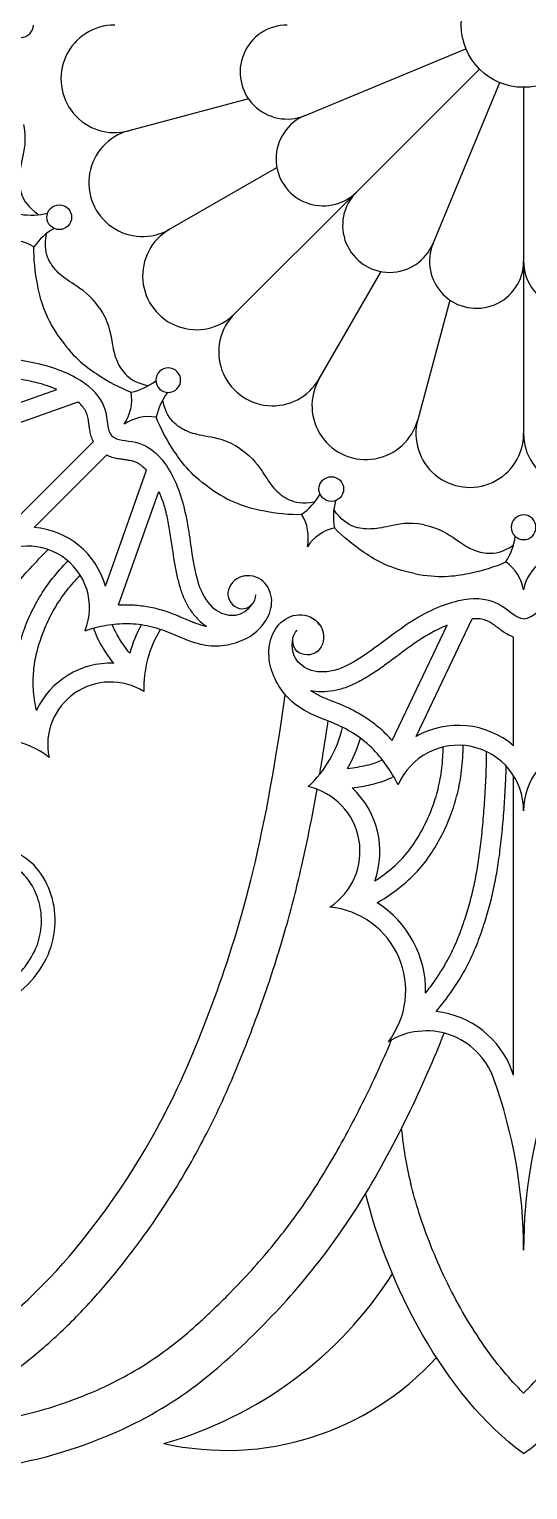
# Model space of a CAD drawing. Header units: millimetres. Extents: x -100 to 543, y -110 to 100.
# Drawn here: x -33.6 to 0.3, y -99.6 to -0.3 of the extents above; entities that cross this region are included whole.
import ezdxf

# ---------------------------------------------------------------- set-up
doc = ezdxf.new("R2010")
doc.units = ezdxf.units.MM
doc.header["$MEASUREMENT"] = 0
doc.layers.add('Layer 03', color=5, linetype='Continuous')

msp = doc.modelspace()

# ---------------------------------------------------------------- linework, layer by layer
at = {"layer": 'Layer 03'}
for p, q in [((-14.849, -6.151), (-3.915, -1.621)), ((-2.996, -2.996), (-11.365, -11.365)), ((-6.151, -14.849), (-1.621, -3.915)), ((0, -4.237), (0, -16.072)), ((-18.704, -5.012), (-26.845, -7.193)), ((-24.068, -13.896), (-16.77, -9.682)), ((-11.365, -11.365), (-19.652, -19.652)), ((-13.896, -24.068), (-9.682, -16.77)), ((0, -16.072), (0, -27.792)), ((-5.012, -18.704), (-7.193, -26.845)), ((-39.449, -27.532), (-31.719, -24.791)), ((-38.166, -28.431), (-30.288, -25.638)), ((-34.177, -33.275), (-29.241, -28.339)), ((-33.275, -34.177), (-28.339, -29.241)), ((-28.431, -38.166), (-25.638, -30.288)), ((-27.532, -39.449), (-24.791, -31.719)), ((-7.296, -48.387), (-3.485, -40.389)), ((-8.931, -48.674), (-5.192, -40.827)), ((-0.676, -49.027), (-0.676, -41.629)), ((-0.676, -71.441), (-0.676, -51.075))]:
    msp.add_line(p, q, dxfattribs=at)
for centre, radius in [((0, 0), 4.237), ((-31.564, -13.074), 0.841), ((-13.074, -31.564), 0.841)]:
    msp.add_circle(centre, radius, dxfattribs=at)
for centre, radius, start, end in [((-34.165, 0), 0.841, 180, 360), ((-27.792, -3.659), 3.659, 90, 285), ((-16.073, -3.197), 3.197, 89.99966, 292.5), ((-13.626, -9.104), 3.197, 112.5, 315.00034), ((-25.898, -10.727), 3.659, 105, 300), ((-9.104, -13.626), 3.197, 134.99966, 337.5), ((-33.454, -8.681), 4.25, 259.85994, 285), ((-29.794, -17.517), 4.25, 120, 145.14006), ((-22.239, -17.065), 3.659, 120, 315), ((-34.865, -17.62), 2.986, 57.98382, 102.01618), ((-3.197, -16.073), 3.197, 157.5, 0.00034), ((3.197, -16.073), 3.197, 179.99966, 22.5), ((-17.065, -22.239), 3.659, 135, 330), ((-24.158, -24.158), 0.841, 45, 225), ((-24.158, -24.158), 0.841, 225, 45), ((-27.586, -20.823), 4.25, 282.35994, 307.5), ((-10.727, -25.898), 3.659, 150, 345), ((-29.621, -25.468), 2.986, 325.48382, 9.51618), ((-20.823, -27.586), 4.25, 142.5, 167.64006), ((-25.468, -29.621), 2.986, 80.48382, 124.51618), ((-3.659, -27.792), 3.659, 165, 360), ((3.659, -27.792), 3.659, 180, 15), ((-17.517, -29.794), 4.25, 304.85994, 330), ((-8.681, -33.454), 4.25, 165, 190.14006), ((-17.62, -34.865), 2.986, 347.98382, 32.01618), ((0, -34.165), 0.841, 90, 270), ((0, -34.165), 0.841, 270, 90), ((-33.7, -39.629), 5.469, 15.5174, 85.53713), ((-12.194, -37.112), 2.986, 102.98382, 147.01618), ((-33.7, -39.629), 4.192, 338.05443, 135.28575), ((-4.782, -34.23), 4.25, 327.35994, 352.5), ((-2.936, -38.954), 2.986, 10.48382, 54.51618), ((2.936, -38.954), 2.986, 125.48382, 169.51618), ((-18.155, -45.103), 7.66, 93.72301, 97.09754), ((-20.195, -45.885), 8.119, 37.90246, 41.27699), ((-18.155, -45.103), 8.937, 151.10107, 164.63926), ((-18.155, -45.103), 7.66, 148.46417, 181.7707), ((-28.081, -48.956), 5.545, 87.73213, 155.04647), ((-28.081, -48.956), 4.269, 57.88863, 191.74558), ((-4.443, -53.432), 5.796, 49.46287, 119.4826), ((-35.678, -53.995), 5.392, 50.66778, 172.47632), ((-20.195, -45.885), 8.119, 313.2293, 346.53583), ((-20.195, -45.885), 9.471, 330.36074, 343.89893), ((-4.443, -53.432), 4.443, 359.71425, 156.94557), ((4.443, -53.432), 4.443, 23.05443, 180.28575), ((-15.643, -56.21), 4.524, 303.25442, 77.11137), ((-15.643, -56.21), 5.876, 339.95353, 47.26787), ((-13.727, -65.679), 5.714, 322.52368, 84.33222), ((-13.727, -65.679), 7.067, 358.60988, 57.75266), ((-6.619, -73.285), 6.217, 19.8254, 83.7146), ((-6.619, -73.285), 4.865, 19.8254, 121.92945), ((-34.47, -83.326), 35.823, 19.37534, 19.82536), ((-34.47, -83.326), 34.47, 360, 19.82536), ((34.47, -83.326), 34.47, 160.17464, 180), ((18.304, -72.44), 26.745, 185.64946, 193.64138), ((-31.893, -70.207), 27.308, 285.81545, 327.3142), ((-20.21, -77.655), 19.299, 257.30728, 317.73362)]:
    msp.add_arc(centre, radius, start, end, dxfattribs=at)
for points in [[(-33.994, -6.762), (-33.784, -7.818), (-34.137, -9.292), (-34.335, -10.418), (-34.203, -11.544), (-33.706, -12.372), (-32.96, -12.903)], [(-28.819, -19.256), (-29.417, -18.361), (-30.709, -17.568), (-31.645, -16.912), (-32.348, -16.022), (-32.582, -15.085), (-32.43, -14.182)], [(-31.633, -21.136), (-32.565, -19.741), (-33.121, -17.638), (-33.308, -15.905), (-33.282, -15.088)], [(-27.963, -27.963), (-28.282, -27.643), (-28.192, -26.373), (-29.194, -24.547), (-32.312, -23.001), (-36.205, -22.559), (-38.659, -22.016), (-40.004, -20.906), (-40.296, -19.501), (-39.836, -18.769), (-39.327, -18.394)], [(-28.819, -19.256), (-28.221, -20.151), (-27.982, -21.649), (-27.735, -22.765), (-27.181, -23.754), (-26.406, -24.329), (-25.513, -24.534)], [(-31.633, -21.136), (-30.701, -22.531), (-28.97, -23.85), (-27.441, -24.686), (-26.676, -24.975)], [(-19.256, -28.819), (-20.151, -28.221), (-21.649, -27.982), (-22.765, -27.735), (-23.754, -27.181), (-24.329, -26.406), (-24.534, -25.513)], [(-21.136, -31.633), (-22.531, -30.701), (-23.85, -28.97), (-24.686, -27.441), (-24.975, -26.676)], [(-27.963, -27.963), (-27.643, -28.282), (-26.373, -28.192), (-24.547, -29.194), (-23.001, -32.312), (-22.559, -36.205), (-22.016, -38.659), (-20.906, -40.004), (-19.501, -40.296), (-18.769, -39.836), (-18.394, -39.327)], [(-19.256, -28.819), (-18.361, -29.417), (-17.568, -30.709), (-16.912, -31.645), (-16.022, -32.348), (-15.085, -32.582), (-14.182, -32.43)], [(-21.136, -31.633), (-19.741, -32.565), (-17.638, -33.121), (-15.905, -33.308), (-15.088, -33.282)], [(-6.762, -33.994), (-7.818, -33.784), (-9.292, -34.137), (-10.418, -34.335), (-11.544, -34.203), (-12.372, -33.706), (-12.903, -32.96)], [(-7.422, -37.313), (-9.067, -36.986), (-10.948, -35.892), (-12.306, -34.799), (-12.865, -34.203)], [(-6.762, -33.994), (-5.706, -34.204), (-4.478, -35.094), (-3.514, -35.709), (-2.423, -36.017), (-1.468, -35.875), (-0.693, -35.389)], [(-7.422, -37.313), (-5.777, -37.641), (-3.62, -37.349), (-1.948, -36.859), (-1.203, -36.523)], [(-29.812, -41.196), (-29.343, -41.039), (-28.385, -40.788), (-26.902, -40.662), (-25.421, -40.834), (-24.013, -41.317), (-22.76, -41.921), (-21.236, -42.321), (-19.746, -42.134), (-18.364, -41.548), (-17.321, -40.404), (-16.954, -38.961), (-17.705, -37.517), (-19.436, -37.291), (-20.493, -38.802), (-19.175, -40.161), (-18.174, -39.266), (-18.209, -38.759)], [(0, -40.389), (-0.478, -40.389), (-1.363, -39.37), (-3.482, -38.753), (-6.978, -39.93), (-10.226, -42.516), (-12.472, -43.949), (-14.312, -44.124), (-15.583, -43.29), (-15.787, -42.397), (-15.688, -41.735)], [(0, -40.389), (0.478, -40.389), (1.363, -39.37), (3.482, -38.753), (6.978, -39.93), (10.226, -42.516), (12.472, -43.949), (14.312, -44.124), (15.583, -43.29), (15.787, -42.397), (15.688, -41.735)], [(-8.532, -51.692), (-8.765, -51.223), (-9.295, -50.317), (-10.312, -49.111), (-11.55, -48.13), (-12.967, -47.437), (-14.359, -46.951), (-15.801, -46.108), (-16.777, -44.852), (-17.374, -43.377), (-17.299, -41.738), (-16.492, -40.381), (-14.847, -39.862), (-13.381, -40.989), (-13.72, -42.914), (-15.727, -42.944), (-15.806, -41.524), (-15.4, -41.17)], [(-28.564, -42.412), (-28.867, -41.921), (-29.087, -41.462), (-29.216, -41.015)], [(-27.478, -41.741), (-27.707, -41.37), (-27.865, -41.042), (-27.956, -40.768)], [(-27.862, -43.415), (-28.132, -43.066), (-28.366, -42.733), (-28.564, -42.412)], [(-26.773, -42.736), (-27.055, -42.378), (-27.29, -42.045), (-27.478, -41.741)], [(-50.889, -95.41), (-39.174, -92.755), (-27.419, -81.245), (-20.916, -67.014), (-17.683, -56.144), (-16.201, -45.553)], [(-11.963, -50.569), (-11.483, -50.512), (-11.057, -50.439), (-10.689, -50.352)], [(-10.689, -50.352), (-10.239, -50.245), (-9.875, -50.117), (-9.601, -49.981)], [(-10.378, -51.668), (-9.783, -51.527), (-9.274, -51.348), (-8.843, -51.11)], [(-11.656, -51.894), (-11.192, -51.834), (-10.767, -51.76), (-10.378, -51.668)], [(-50.889, -95.41), (-42.224, -99.635), (-27.849, -97.202), (-18.669, -89.891), (-10.965, -81.004), (-6.702, -71.922), (-5.401, -68.575)], [(0, -97.177), (-5.445, -93.233), (-9.291, -85.443), (-10.736, -79.488)], [(0, -97.177), (5.445, -93.233), (9.291, -85.443), (10.736, -79.488)]]:
    msp.add_open_spline(points, degree=3, dxfattribs=at)
for points, knots in [([(-31.719, -24.791), (-31.949, -24.692), (-32.338, -24.546), (-32.9, -24.377), (-33.576, -24.214), (-34.48, -24.048), (-35.561, -23.894), (-36.6, -23.739), (-37.535, -23.558), (-38.39, -23.332), (-39.17, -23.029), (-39.866, -22.63), (-40.45, -22.143), (-40.762, -21.76), (-40.891, -21.563)], [2.692838, 2.692838, 2.692838, 2.692838, 3.074438, 3.327447, 3.589283, 4.136958, 4.730649, 5.259117, 5.741117, 6.185658, 6.609558, 7.016125, 7.407207, 7.766971, 7.766971, 7.766971, 7.766971]), ([(-29.241, -28.339), (-29.269, -28.282), (-29.348, -28.106), (-29.441, -27.807), (-29.506, -27.454), (-29.548, -27.144), (-29.583, -26.883), (-29.633, -26.615), (-29.734, -26.313), (-29.951, -25.964), (-30.158, -25.751), (-30.285, -25.641), (-30.288, -25.638)], [0.33091, 0.33091, 0.33091, 0.33091, 0.427603, 0.624905, 0.808647, 0.97468, 1.10369, 1.211206, 1.39115, 1.586886, 1.835648, 1.842935, 1.842935, 1.842935, 1.842935]), ([(-28.339, -29.241), (-28.282, -29.269), (-28.106, -29.348), (-27.807, -29.441), (-27.454, -29.506), (-27.144, -29.548), (-26.883, -29.583), (-26.615, -29.633), (-26.313, -29.734), (-25.964, -29.951), (-25.751, -30.158), (-25.641, -30.285), (-25.638, -30.288)], [0.33091, 0.33091, 0.33091, 0.33091, 0.427603, 0.624905, 0.808647, 0.97468, 1.10369, 1.211206, 1.39115, 1.586886, 1.835648, 1.842935, 1.842935, 1.842935, 1.842935]), ([(-24.791, -31.719), (-24.692, -31.949), (-24.546, -32.338), (-24.377, -32.9), (-24.214, -33.576), (-24.048, -34.48), (-23.894, -35.561), (-23.739, -36.6), (-23.558, -37.535), (-23.332, -38.39), (-23.029, -39.17), (-22.63, -39.866), (-22.143, -40.45), (-21.76, -40.762), (-21.563, -40.891)], [2.692838, 2.692838, 2.692838, 2.692838, 3.074438, 3.327447, 3.589283, 4.136958, 4.730649, 5.259117, 5.741117, 6.185658, 6.609558, 7.016125, 7.407207, 7.766971, 7.766971, 7.766971, 7.766971]), ([(-40.506, -49.396), (-40.465, -49.051), (-40.334, -48.157), (-40.012, -46.809), (-39.504, -45.429), (-38.934, -44.246), (-38.354, -43.175), (-37.741, -42.174), (-37.067, -41.196), (-36.306, -40.194), (-35.457, -39.145), (-34.533, -38.062), (-33.486, -36.892), (-32.738, -36.1), (-32.317, -35.671)], [0.484042, 0.484042, 0.484042, 0.484042, 1.01493, 1.864338, 2.597499, 3.257895, 3.870438, 4.457152, 5.051002, 5.684642, 6.378715, 7.113463, 7.860402, 8.77753, 8.77753, 8.77753, 8.77753]), ([(-34.206, -47.492), (-34.335, -47.02), (-34.553, -46.002), (-34.654, -44.457), (-34.486, -42.93), (-34.111, -41.522), (-33.596, -40.178), (-32.916, -38.876), (-32.043, -37.614), (-31.346, -36.832), (-30.966, -36.451)], [0.208596, 0.208596, 0.208596, 0.208596, 0.955558, 1.796508, 2.565276, 3.295017, 4.018948, 4.761326, 5.535649, 6.358455, 6.358455, 6.358455, 6.358455]), ([(-33.108, -46.616), (-33.163, -46.371), (-33.296, -45.654), (-33.372, -44.487), (-33.226, -43.153), (-32.891, -41.909), (-32.432, -40.706), (-31.821, -39.537), (-31.055, -38.43), (-30.452, -37.748), (-30.134, -37.425)], [0.472468, 0.472468, 0.472468, 0.472468, 0.855833, 1.587352, 2.251892, 2.899111, 3.551937, 4.216816, 4.911491, 5.604758, 5.604758, 5.604758, 5.604758]), ([(-27.532, -39.449), (-27.446, -39.444), (-27.018, -39.426), (-26.244, -39.448), (-25.226, -39.602), (-24.295, -39.866), (-23.563, -40.147), (-22.92, -40.428), (-22.318, -40.688), (-21.828, -40.836), (-21.58, -40.888), (-21.563, -40.891)], [1.399256, 1.399256, 1.399256, 1.399256, 1.530025, 2.054068, 2.581376, 3.099211, 3.530397, 3.778289, 4.172226, 4.532204, 4.558343, 4.558343, 4.558343, 4.558343]), ([(-0.676, -41.629), (-0.74, -41.607), (-0.93, -41.534), (-1.225, -41.38), (-1.538, -41.165), (-1.802, -40.964), (-2.024, -40.794), (-2.262, -40.63), (-2.563, -40.48), (-2.988, -40.381), (-3.303, -40.376), (-3.48, -40.389), (-3.485, -40.389)], [0.33091, 0.33091, 0.33091, 0.33091, 0.427603, 0.624905, 0.808647, 0.97468, 1.10369, 1.211206, 1.39115, 1.586886, 1.835648, 1.842935, 1.842935, 1.842935, 1.842935]), ([(-5.192, -40.827), (-5.438, -40.925), (-5.839, -41.107), (-6.387, -41.402), (-7.016, -41.786), (-7.818, -42.339), (-8.744, -43.034), (-9.638, -43.697), (-10.474, -44.262), (-11.285, -44.733), (-12.096, -45.091), (-12.916, -45.313), (-13.719, -45.386), (-14.24, -45.333), (-14.484, -45.282)], [2.692838, 2.692838, 2.692838, 2.692838, 3.074438, 3.327447, 3.589283, 4.136958, 4.730649, 5.259117, 5.741117, 6.185658, 6.609558, 7.016125, 7.407207, 7.766971, 7.766971, 7.766971, 7.766971]), ([(-8.931, -48.674), (-8.991, -48.607), (-9.298, -48.272), (-9.895, -47.708), (-10.774, -47.061), (-11.669, -46.561), (-12.428, -46.223), (-13.121, -45.951), (-13.767, -45.695), (-14.245, -45.438), (-14.469, -45.292), (-14.484, -45.282)], [1.399256, 1.399256, 1.399256, 1.399256, 1.530025, 2.054068, 2.581376, 3.099211, 3.530397, 3.778289, 4.172226, 4.532204, 4.558343, 4.558343, 4.558343, 4.558343]), ([(-13.858, -50.96), (-13.818, -50.72), (-13.616, -49.515), (-13.429, -48.308), (-13.286, -47.34)], [30.681761, 30.681761, 30.681761, 30.681761, 31.03314, 32.443288, 32.443288, 32.443288, 32.443288]), ([(-10.123, -58.224), (-9.899, -58.082), (-9.261, -57.644), (-8.33, -56.827), (-7.44, -55.717), (-6.758, -54.534), (-6.201, -53.289), (-5.783, -51.954), (-5.527, -50.551), (-5.468, -49.588), (-5.463, -49.107)], [0.472468, 0.472468, 0.472468, 0.472468, 0.855833, 1.587352, 2.251892, 2.899111, 3.551937, 4.216816, 4.911491, 5.604758, 5.604758, 5.604758, 5.604758]), ([(-9.956, -59.703), (-9.506, -59.446), (-8.58, -58.847), (-7.346, -57.765), (-6.328, -56.494), (-5.554, -55.158), (-4.932, -53.765), (-4.466, -52.279), (-4.175, -50.68), (-4.111, -49.572), (-4.11, -49.001)], [0.208596, 0.208596, 0.208596, 0.208596, 0.955558, 1.796508, 2.565276, 3.295017, 4.018948, 4.761326, 5.535649, 6.358455, 6.358455, 6.358455, 6.358455]), ([(-6.662, -65.851), (-6.434, -65.562), (-5.862, -64.794), (-5.094, -63.542), (-4.44, -62.128), (-3.981, -60.813), (-3.613, -59.577), (-3.322, -58.367), (-3.095, -57.129), (-2.914, -55.808), (-2.764, -54.385), (-2.645, -52.881), (-2.552, -51.22), (-2.52, -50.066), (-2.513, -49.43)], [0.484042, 0.484042, 0.484042, 0.484042, 1.01493, 1.864338, 2.597499, 3.257895, 3.870438, 4.457152, 5.051002, 5.684642, 6.378715, 7.113463, 7.860402, 8.77753, 8.77753, 8.77753, 8.77753]), ([(-44.849, -50.416), (-45.285, -50.829), (-46.042, -51.618), (-46.935, -52.838), (-47.521, -53.989), (-47.875, -55.142), (-48.097, -56.688), (-48.068, -58.658), (-47.591, -60.937), (-46.847, -62.709), (-46.043, -63.968), (-45.344, -64.793), (-44.542, -65.5), (-43.628, -66.069), (-42.609, -66.489), (-41.515, -66.769), (-40.379, -66.899), (-39.244, -66.882), (-38.143, -66.71), (-36.776, -66.289), (-35.549, -65.628), (-34.527, -64.782), (-33.726, -63.911), (-33.032, -62.716), (-32.702, -61.171), (-32.865, -59.677), (-33.338, -58.564), (-33.832, -57.922), (-34.143, -57.622), (-34.638, -57.234), (-35.304, -56.922), (-36.098, -56.763), (-36.803, -56.73), (-37.564, -56.89), (-38.148, -57.289), (-38.413, -57.635), (-38.522, -57.837), (-38.652, -58.161), (-38.711, -58.578), (-38.663, -59.051), (-38.576, -59.391), (-38.445, -59.685), (-38.275, -59.926), (-38.068, -60.115), (-37.804, -60.267), (-37.6, -60.335), (-37.487, -60.363)], [0, 0, 0, 0, 0.865379, 1.573515, 2.174194, 2.721145, 3.305345, 4.422124, 5.54741, 6.648207, 7.178909, 7.695878, 8.204267, 8.714409, 9.243038, 9.787838, 10.339492, 10.88714, 11.420965, 11.942765, 12.94439, 13.412998, 13.850796, 14.646785, 15.381826, 16.099532, 16.788124, 17.107519, 17.2596, 17.410425, 18.013353, 18.304507, 18.574582, 19.029043, 19.40571, 19.573643, 19.65402, 19.735527, 20.077009, 20.251643, 20.419087, 20.580755, 20.713726, 20.84242, 20.98275, 21.150767, 21.150767, 21.150767, 21.150767]), ([(-5.939, -67.105), (-5.57, -66.663), (-4.829, -65.696), (-3.899, -64.182), (-3.19, -62.647), (-2.695, -61.237), (-2.306, -59.926), (-2, -58.65), (-1.76, -57.35), (-1.571, -55.977), (-1.417, -54.512), (-1.295, -52.972), (-1.219, -51.598), (-1.188, -50.743), (-1.179, -50.417)], [0.259647, 0.259647, 0.259647, 0.259647, 1.089009, 2.014913, 2.816551, 3.52291, 4.167498, 4.788256, 5.414, 6.073216, 6.786271, 7.537266, 8.299757, 8.770286, 8.770286, 8.770286, 8.770286]), ([(-40.417, -95.091), (-39.327, -94.558), (-37.119, -93.344), (-34.056, -91.216), (-31.309, -88.834), (-28.984, -86.404), (-26.493, -83.367), (-24.371, -80.355), (-22.58, -77.362), (-21.013, -74.426), (-19.682, -71.467), (-18.517, -68.497), (-17.687, -66.243), (-16.886, -63.88), (-15.981, -60.885), (-15.141, -57.563), (-14.481, -54.412), (-14.154, -52.646), (-14.036, -51.981)], [4.983455, 4.983455, 4.983455, 4.983455, 6.731978, 8.61219, 10.352835, 11.966448, 13.457592, 16.01243, 17.2723, 18.484339, 20.809834, 21.945295, 23.084034, 24.272073, 25.543282, 27.59361, 29.210863, 30.183659, 30.183659, 30.183659, 30.183659]), ([(-39.46, -67.809), (-39.1, -67.79), (-36.694, -67.521), (-32.868, -65.245), (-31.277, -60.76), (-33.074, -56.444), (-37.195, -55.357), (-39.73, -57.134), (-39.693, -59.974), (-38.592, -61.055), (-37.712, -61.272)], [9.454597, 9.454597, 9.454597, 9.454597, 9.884456, 12.355569, 14.826683, 17.297797, 19.768911, 22.240025, 24.711139, 27.182253, 27.182253, 27.182253, 27.182253]), ([(-40.417, -95.091), (-40.164, -95.107), (-39.339, -95.143), (-37.438, -95.116), (-34.811, -94.776), (-32.355, -94.123), (-30.559, -93.497), (-28.975, -92.867), (-27.202, -92.019), (-25.308, -90.877), (-23.625, -89.641), (-22.332, -88.531), (-21.164, -87.444), (-19.509, -85.83), (-17.694, -83.851), (-15.93, -81.622), (-14.64, -79.813), (-13.397, -77.858), (-12.206, -75.773), (-11.076, -73.615), (-10.039, -71.465), (-9.355, -69.933), (-9.014, -69.13), (-8.97, -69.026)], [4.563809, 4.563809, 4.563809, 4.563809, 4.929294, 5.753387, 7.302885, 8.738113, 9.411518, 10.043608, 11.196078, 12.241392, 13.229047, 14.203332, 14.696914, 15.529713, 17.535589, 18.56403, 19.62675, 20.738054, 21.903658, 23.088153, 24.249081, 25.344422, 25.506961, 25.506961, 25.506961, 25.506961]), ([(0, -93.061), (-0.478, -92.589), (-1.475, -91.494), (-2.862, -89.642), (-4.174, -87.539), (-5.328, -85.331), (-6.31, -83.093), (-7.1, -80.901), (-7.515, -79.45), (-7.686, -78.747)], [1.1651, 1.1651, 1.1651, 1.1651, 2.133301, 3.298085, 4.497513, 5.70406, 6.888159, 8.018653, 9.061593, 9.061593, 9.061593, 9.061593]), ([(0, -93.061), (0.478, -92.589), (1.475, -91.494), (2.862, -89.642), (4.174, -87.539), (5.328, -85.331), (6.31, -83.093), (7.1, -80.901), (7.515, -79.45), (7.686, -78.747)], [1.1651, 1.1651, 1.1651, 1.1651, 2.133301, 3.298085, 4.497513, 5.70406, 6.888159, 8.018653, 9.061593, 9.061593, 9.061593, 9.061593])]:
    msp.add_open_spline(points, degree=3, knots=knots, dxfattribs=at)

doc.saveas('drawing.dxf')
